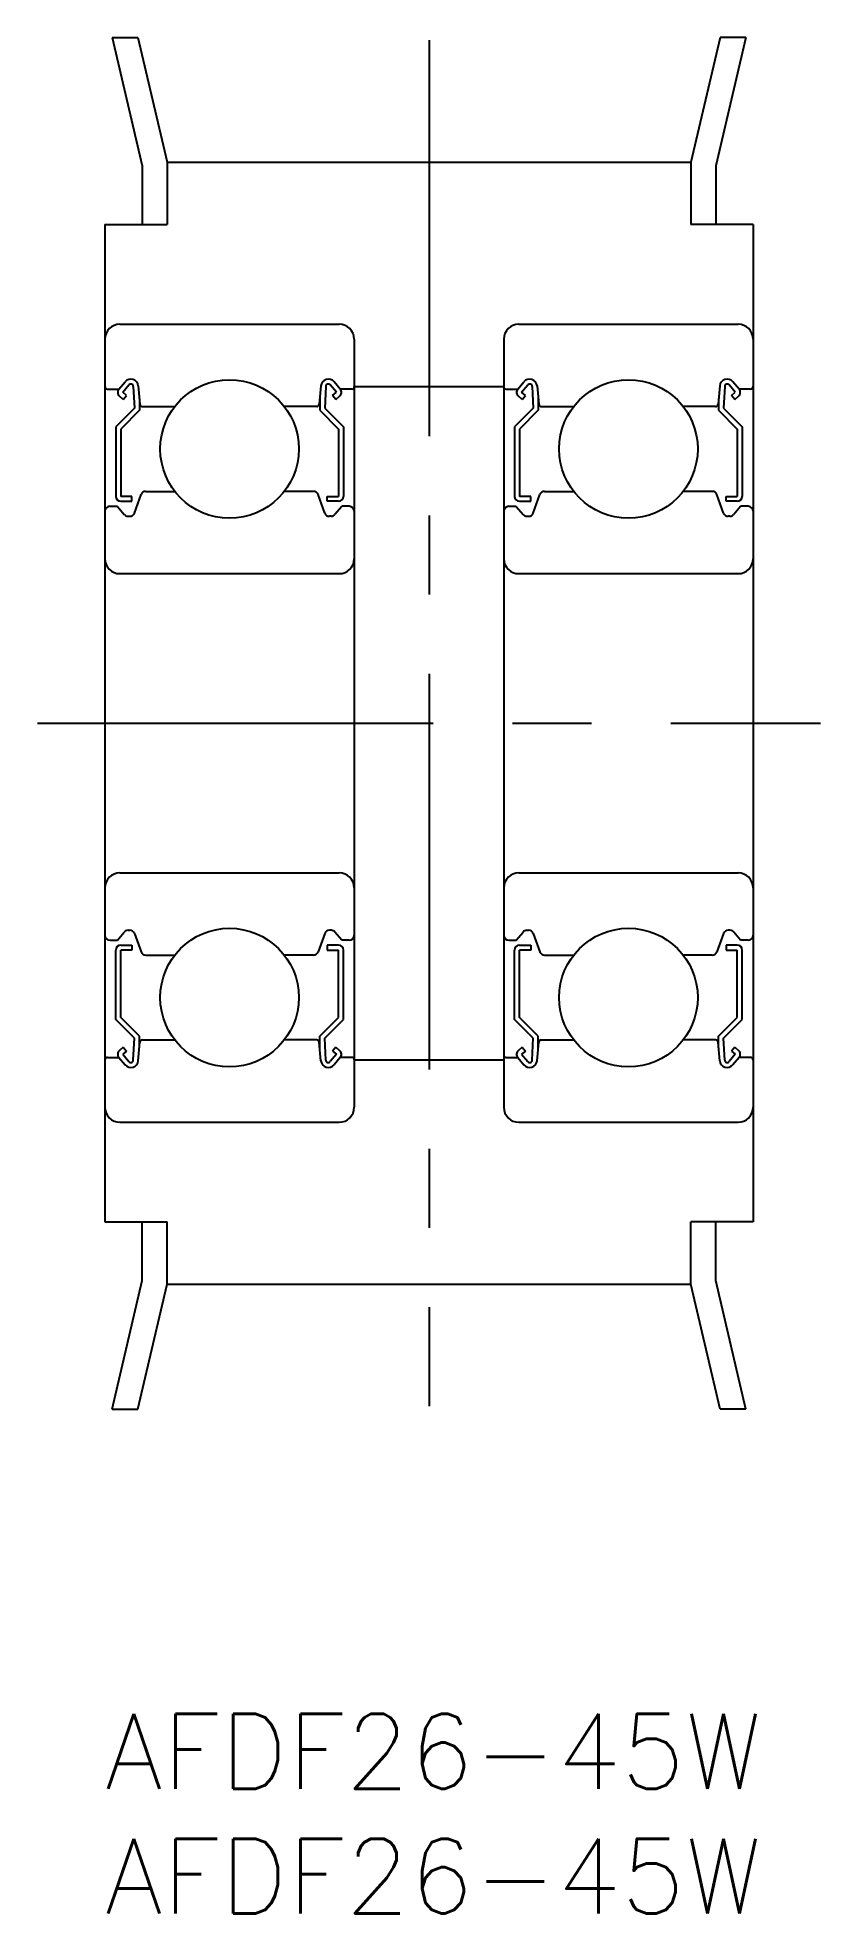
# Model space of a CAD drawing. Extents: x -2.7 to 28.7, y -8 to 67.2.
import ezdxf

# ---------------------------------------------------------------- set-up
doc = ezdxf.new("R2010")
doc.units = 0
doc.header["$LTSCALE"] = 0.5
doc.linetypes.add('CENTER', pattern=[50.8, 31.75, -6.35, 6.35, -6.35])
doc.layers.get('0').update_dxf_attribs({"linetype": 'CONTINUOUS'})
doc.layers.add('CENTER', color=1, linetype='CENTER')
doc.styles.get("Standard").update_dxf_attribs({"font": 'txt.shx', "height": 3, "bigfont": 'bigfont.shx'})

# ---------------------------------------------------------------- blocks, each defined once
blk = doc.blocks.new('*U10')
at = {"color": 7, "linetype": 'CONTINUOUS'}
blk.add_text('AFDF26-45W', height=3, dxfattribs=at).set_placement((0, -3))
blk = doc.blocks.new('*U11')
at = {"color": 7, "linetype": 'CONTINUOUS'}
blk.add_text('AFDF26-45W', height=3, dxfattribs=at).set_placement((0, -8))

msp = doc.modelspace()

# ---------------------------------------------------------------- linework, layer by layer
at = {"color": 7, "linetype": 'CONTINUOUS'}
for p, q in [((0.289, 67.23), (1.5, 62.078)), ((0.289, 67.23), (1.325, 67.23)), ((1.325, 67.23), (2.5, 62.23)), ((24.675, 67.23), (23.5, 62.23)), ((25.711, 67.23), (24.5, 62.078)), ((25.711, 67.23), (24.675, 67.23)), ((1.5, 62.078), (1.5, 59.73)), ((2.5, 62.23), (23.5, 62.23)), ((2.5, 62.23), (2.5, 59.73)), ((23.5, 62.23), (23.5, 59.73)), ((24.5, 62.078), (24.5, 59.73)), ((0, 59.73), (0, 19.73)), ((0, 59.73), (2.5, 59.73)), ((26, 59.73), (23.5, 59.73)), ((26, 59.73), (26, 19.73)), ((0.6, 55.73), (9.4, 55.73)), ((16.6, 55.73), (25.4, 55.73)), ((0, 55.13), (0, 24.33)), ((10, 55.13), (10, 24.33)), ((16, 55.13), (16, 24.33)), ((26, 55.13), (26, 24.33)), ((0.56, 53.13), (0.81, 53.427)), ((9.44, 53.13), (9.19, 53.427)), ((16.56, 53.13), (16.81, 53.427)), ((25.44, 53.13), (25.19, 53.427)), ((0.1, 53.13), (0.56, 53.13)), ((0.738, 52.72), (0.585, 52.848)), ((0.713, 53.001), (0.963, 53.299)), ((0.866, 52.873), (0.713, 53.001)), ((0.738, 52.719), (0.866, 52.872)), ((1.14, 53.239), (1.183, 52.362)), ((1.338, 53.26), (1.403, 52.521)), ((1.383, 52.75), (1.383, 52.28)), ((8.662, 53.26), (8.597, 52.521)), ((8.617, 52.75), (8.617, 52.28)), ((8.86, 53.239), (8.817, 52.362)), ((9.287, 53.001), (9.037, 53.299)), ((9.134, 52.873), (9.287, 53.001)), ((9.262, 52.719), (9.134, 52.872)), ((9.262, 52.72), (9.415, 52.848)), ((9.9, 53.13), (9.44, 53.13)), ((10, 53.23), (16, 53.23)), ((16.1, 53.13), (16.56, 53.13)), ((16.738, 52.72), (16.585, 52.848)), ((16.713, 53.001), (16.963, 53.299)), ((16.866, 52.873), (16.713, 53.001)), ((16.738, 52.719), (16.866, 52.872)), ((17.14, 53.239), (17.183, 52.362)), ((17.338, 53.26), (17.403, 52.521)), ((17.383, 52.75), (17.383, 52.28)), ((24.662, 53.26), (24.597, 52.521)), ((24.617, 52.75), (24.617, 52.28)), ((24.86, 53.239), (24.817, 52.362)), ((25.287, 53.001), (25.037, 53.299)), ((25.134, 52.873), (25.287, 53.001)), ((25.262, 52.719), (25.134, 52.872)), ((25.262, 52.72), (25.415, 52.848)), ((25.9, 53.13), (25.44, 53.13)), ((1.183, 52.362), (0.433, 51.612)), ((1.383, 52.28), (0.633, 51.529)), ((1.503, 52.43), (2.803, 52.43)), ((8.497, 52.43), (7.197, 52.43)), ((8.617, 52.28), (9.367, 51.529)), ((8.817, 52.362), (9.567, 51.612)), ((17.183, 52.362), (16.433, 51.612)), ((17.383, 52.28), (16.633, 51.529)), ((17.503, 52.43), (18.803, 52.43)), ((24.497, 52.43), (23.197, 52.43)), ((24.617, 52.28), (25.367, 51.529)), ((24.817, 52.362), (25.567, 51.612)), ((0.433, 51.613), (0.433, 48.83)), ((0.633, 51.53), (0.633, 48.83)), ((9.367, 51.53), (9.367, 48.83)), ((9.567, 51.613), (9.567, 48.83)), ((16.433, 51.613), (16.433, 48.83)), ((16.633, 51.53), (16.633, 48.83)), ((25.367, 51.53), (25.367, 48.83)), ((25.567, 51.613), (25.567, 48.83)), ((1.638, 49.03), (2.803, 49.03)), ((8.362, 49.03), (7.197, 49.03)), ((17.638, 49.03), (18.803, 49.03)), ((24.362, 49.03), (23.197, 49.03)), ((0.2, 48.43), (0.5, 48.43)), ((0.5, 48.429), (0.776, 48.101)), ((1.083, 48.83), (0.633, 48.83)), ((0.633, 48.63), (1.083, 48.63)), ((1.083, 48.63), (1.083, 48.83)), ((1.182, 48.161), (1.45, 48.898)), ((8.818, 48.161), (8.55, 48.898)), ((8.917, 48.83), (9.367, 48.83)), ((8.917, 48.63), (8.917, 48.83)), ((9.367, 48.63), (8.917, 48.63)), ((9.5, 48.429), (9.224, 48.101)), ((9.8, 48.43), (9.5, 48.43)), ((16.2, 48.43), (16.5, 48.43)), ((16.5, 48.429), (16.776, 48.101)), ((17.083, 48.83), (16.633, 48.83)), ((16.633, 48.63), (17.083, 48.63)), ((17.083, 48.63), (17.083, 48.83)), ((17.182, 48.161), (17.45, 48.898)), ((24.818, 48.161), (24.55, 48.898)), ((24.917, 48.83), (25.367, 48.83)), ((24.917, 48.63), (24.917, 48.83)), ((25.367, 48.63), (24.917, 48.63)), ((25.5, 48.429), (25.224, 48.101)), ((25.8, 48.43), (25.5, 48.43)), ((0.929, 48.03), (0.994, 48.03)), ((9.071, 48.03), (9.006, 48.03)), ((16.929, 48.03), (16.994, 48.03)), ((25.071, 48.03), (25.006, 48.03)), ((0.6, 45.73), (9.4, 45.73)), ((16.6, 45.73), (25.4, 45.73)), ((0.6, 33.73), (9.4, 33.73)), ((16.6, 33.73), (25.4, 33.73)), ((0.2, 31.03), (0.5, 31.03)), ((0.5, 31.03), (0.776, 31.358)), ((0.929, 31.43), (0.994, 31.43)), ((1.182, 31.298), (1.45, 30.561)), ((8.818, 31.298), (8.55, 30.561)), ((9.071, 31.43), (9.006, 31.43)), ((9.5, 31.03), (9.224, 31.358)), ((9.8, 31.03), (9.5, 31.03)), ((16.2, 31.03), (16.5, 31.03)), ((16.5, 31.03), (16.776, 31.358)), ((16.929, 31.43), (16.994, 31.43)), ((17.182, 31.298), (17.45, 30.561)), ((24.818, 31.298), (24.55, 30.561)), ((25.071, 31.43), (25.006, 31.43)), ((25.5, 31.03), (25.224, 31.358)), ((25.8, 31.03), (25.5, 31.03)), ((0.433, 27.847), (0.433, 30.63)), ((0.633, 30.83), (1.083, 30.83)), ((0.633, 27.93), (0.633, 30.63)), ((1.083, 30.63), (0.633, 30.63)), ((1.083, 30.83), (1.083, 30.63)), ((1.638, 30.43), (2.803, 30.43)), ((8.362, 30.43), (7.197, 30.43)), ((9.367, 30.83), (8.917, 30.83)), ((8.917, 30.83), (8.917, 30.63)), ((8.917, 30.63), (9.367, 30.63)), ((9.367, 27.93), (9.367, 30.63)), ((9.567, 27.847), (9.567, 30.63)), ((16.433, 27.847), (16.433, 30.63)), ((16.633, 30.83), (17.083, 30.83)), ((16.633, 27.93), (16.633, 30.63)), ((17.083, 30.63), (16.633, 30.63)), ((17.083, 30.83), (17.083, 30.63)), ((17.638, 30.43), (18.803, 30.43)), ((24.362, 30.43), (23.197, 30.43)), ((25.367, 30.83), (24.917, 30.83)), ((24.917, 30.83), (24.917, 30.63)), ((24.917, 30.63), (25.367, 30.63)), ((25.367, 27.93), (25.367, 30.63)), ((25.567, 27.847), (25.567, 30.63)), ((1.183, 27.097), (0.433, 27.847)), ((1.383, 27.18), (0.633, 27.93)), ((8.617, 27.18), (9.367, 27.93)), ((8.817, 27.097), (9.567, 27.847)), ((17.183, 27.097), (16.433, 27.847)), ((17.383, 27.18), (16.633, 27.93)), ((24.617, 27.18), (25.367, 27.93)), ((24.817, 27.097), (25.567, 27.847)), ((1.14, 26.22), (1.183, 27.097)), ((1.383, 26.71), (1.383, 27.18)), ((8.617, 26.71), (8.617, 27.18)), ((8.86, 26.22), (8.817, 27.097)), ((17.14, 26.22), (17.183, 27.097)), ((17.383, 26.71), (17.383, 27.18)), ((24.617, 26.71), (24.617, 27.18)), ((24.86, 26.22), (24.817, 27.097)), ((0.738, 26.74), (0.585, 26.612)), ((0.866, 26.587), (0.713, 26.459)), ((0.713, 26.459), (0.963, 26.16)), ((0.738, 26.74), (0.866, 26.587)), ((1.338, 26.199), (1.403, 26.938)), ((1.503, 27.03), (2.803, 27.03)), ((8.497, 27.03), (7.197, 27.03)), ((8.662, 26.199), (8.597, 26.938)), ((9.287, 26.459), (9.037, 26.16)), ((9.262, 26.74), (9.134, 26.587)), ((9.134, 26.587), (9.287, 26.459)), ((9.262, 26.74), (9.415, 26.612)), ((16.738, 26.74), (16.585, 26.612)), ((16.866, 26.587), (16.713, 26.459)), ((16.713, 26.459), (16.963, 26.16)), ((16.738, 26.74), (16.866, 26.587)), ((17.338, 26.199), (17.403, 26.938)), ((17.503, 27.03), (18.803, 27.03)), ((24.497, 27.03), (23.197, 27.03)), ((24.662, 26.199), (24.597, 26.938)), ((25.287, 26.459), (25.037, 26.16)), ((25.262, 26.74), (25.134, 26.587)), ((25.134, 26.587), (25.287, 26.459)), ((25.262, 26.74), (25.415, 26.612)), ((0.1, 26.33), (0.56, 26.33)), ((0.56, 26.33), (0.81, 26.032)), ((9.44, 26.33), (9.19, 26.032)), ((9.9, 26.33), (9.44, 26.33)), ((10, 26.23), (16, 26.23)), ((16.1, 26.33), (16.56, 26.33)), ((16.56, 26.33), (16.81, 26.032)), ((25.44, 26.33), (25.19, 26.032)), ((25.9, 26.33), (25.44, 26.33)), ((0.6, 23.73), (9.4, 23.73)), ((16.6, 23.73), (25.4, 23.73)), ((0, 19.73), (2.5, 19.73)), ((1.5, 17.381), (1.5, 19.73)), ((2.5, 17.23), (2.5, 19.73)), ((26, 19.73), (23.5, 19.73)), ((23.5, 17.23), (23.5, 19.73)), ((24.5, 17.381), (24.5, 19.73)), ((0.289, 12.23), (1.5, 17.381)), ((25.711, 12.23), (24.5, 17.381)), ((1.325, 12.23), (2.5, 17.23)), ((2.5, 17.23), (23.5, 17.23)), ((24.675, 12.23), (23.5, 17.23)), ((0.289, 12.23), (1.325, 12.23)), ((25.711, 12.23), (24.675, 12.23))]:
    msp.add_line(p, q, dxfattribs=at)
for centre in [(5, 50.73), (5, 50.73), (21, 50.73), (21, 50.73), (5, 28.73), (5, 28.73), (21, 28.73), (21, 28.73)]:
    msp.add_circle(centre, 2.778, dxfattribs=at)
for centre, radius, start, end in [((0.6, 55.13), 0.6, 90, 180), ((9.4, 55.13), 0.6, 0, 90), ((16.6, 55.13), 0.6, 90, 180), ((25.4, 55.13), 0.6, 0, 90), ((1.039, 53.234), 0.3, 4.99683, 140.00119), ((8.961, 53.234), 0.3, 39.99881, 175.00317), ((17.039, 53.234), 0.3, 4.99683, 140.00119), ((24.961, 53.234), 0.3, 39.99881, 175.00317), ((0.1, 53.23), 0.1, 180, 270), ((0.713, 53.001), 0.2, 140.00119, 230.08703), ((1.04, 53.235), 0.1, 2.81979, 140.00022), ((8.96, 53.235), 0.1, 39.99978, 177.18021), ((9.287, 53.001), 0.2, 309.91297, 39.99881), ((9.9, 53.23), 0.1, 270, 0), ((16.1, 53.23), 0.1, 180, 270), ((16.713, 53.001), 0.2, 140.00119, 230.08703), ((17.04, 53.235), 0.1, 2.81979, 140.00022), ((24.96, 53.235), 0.1, 39.99978, 177.18021), ((25.287, 53.001), 0.2, 309.91297, 39.99881), ((25.9, 53.23), 0.1, 270, 0), ((1.503, 52.53), 0.1, 184.99683, 270), ((8.497, 52.53), 0.1, 270, 355.00317), ((17.503, 52.53), 0.1, 184.99683, 270), ((24.497, 52.53), 0.1, 270, 355.00317), ((1.638, 48.83), 0.2, 90, 159.99165), ((8.362, 48.83), 0.2, 20.00835, 90), ((17.638, 48.83), 0.2, 90, 159.99165), ((24.362, 48.83), 0.2, 20.00835, 90), ((0.2, 48.23), 0.2, 90, 180), ((0.633, 48.83), 0.2, 180, 270), ((0.994, 48.23), 0.2, 270, 339.99165), ((9.006, 48.23), 0.2, 200.00835, 270), ((9.367, 48.83), 0.2, 270, 0), ((9.8, 48.23), 0.2, 0, 90), ((16.2, 48.23), 0.2, 90, 180), ((16.633, 48.83), 0.2, 180, 270), ((16.994, 48.23), 0.2, 270, 339.99165), ((25.006, 48.23), 0.2, 200.00835, 270), ((25.367, 48.83), 0.2, 270, 0), ((25.8, 48.23), 0.2, 0, 90), ((0.929, 48.23), 0.2, 219.9952, 270), ((9.071, 48.23), 0.2, 270, 320.0048), ((16.929, 48.23), 0.2, 219.9952, 270), ((25.071, 48.23), 0.2, 270, 320.0048), ((0.6, 46.33), 0.6, 180, 270), ((9.4, 46.33), 0.6, 270, 0), ((16.6, 46.33), 0.6, 180, 270), ((25.4, 46.33), 0.6, 270, 0), ((0.6, 33.13), 0.6, 90, 180), ((9.4, 33.13), 0.6, 0, 90), ((16.6, 33.13), 0.6, 90, 180), ((25.4, 33.13), 0.6, 0, 90), ((0.2, 31.23), 0.2, 180, 270), ((0.929, 31.23), 0.2, 90, 140.0048), ((0.994, 31.23), 0.2, 20.00835, 90), ((9.006, 31.23), 0.2, 90, 159.99165), ((9.071, 31.23), 0.2, 39.9952, 90), ((9.8, 31.23), 0.2, 270, 0), ((16.2, 31.23), 0.2, 180, 270), ((16.929, 31.23), 0.2, 90, 140.0048), ((16.994, 31.23), 0.2, 20.00835, 90), ((25.006, 31.23), 0.2, 90, 159.99165), ((25.071, 31.23), 0.2, 39.9952, 90), ((25.8, 31.23), 0.2, 270, 0), ((0.633, 30.63), 0.2, 90, 180), ((1.638, 30.63), 0.2, 200.00835, 270), ((8.362, 30.63), 0.2, 270, 339.99165), ((9.367, 30.63), 0.2, 0, 90), ((16.633, 30.63), 0.2, 90, 180), ((17.638, 30.63), 0.2, 200.00835, 270), ((24.362, 30.63), 0.2, 270, 339.99165), ((25.367, 30.63), 0.2, 0, 90), ((0.713, 26.458), 0.2, 129.91297, 219.99881), ((1.503, 26.93), 0.1, 90, 175.00317), ((8.497, 26.93), 0.1, 4.99683, 90), ((9.287, 26.458), 0.2, 320.00119, 50.08703), ((16.713, 26.458), 0.2, 129.91297, 219.99881), ((17.503, 26.93), 0.1, 90, 175.00317), ((24.497, 26.93), 0.1, 4.99683, 90), ((25.287, 26.458), 0.2, 320.00119, 50.08703), ((0.1, 26.23), 0.1, 90, 180), ((1.039, 26.225), 0.3, 219.99881, 355.00317), ((1.04, 26.225), 0.1, 219.99978, 357.18021), ((8.961, 26.225), 0.3, 184.99683, 320.00119), ((8.96, 26.225), 0.1, 182.81979, 320.00022), ((9.9, 26.23), 0.1, 0, 90), ((16.1, 26.23), 0.1, 90, 180), ((17.039, 26.225), 0.3, 219.99881, 355.00317), ((17.04, 26.225), 0.1, 219.99978, 357.18021), ((24.961, 26.225), 0.3, 184.99683, 320.00119), ((24.96, 26.225), 0.1, 182.81979, 320.00022), ((25.9, 26.23), 0.1, 0, 90), ((0.6, 24.33), 0.6, 180, 270), ((9.4, 24.33), 0.6, 270, 0), ((16.6, 24.33), 0.6, 180, 270), ((25.4, 24.33), 0.6, 270, 0)]:
    msp.add_arc(centre, radius, start, end, dxfattribs=at)
at = {"layer": 'CENTER', "color": 1, "linetype": 'CENTER'}
for p, q in [((13, 67.118), (13, 12.341)), ((-2.703, 39.73), (28.703, 39.73))]:
    msp.add_line(p, q, dxfattribs=at)

# ---------------------------------------------------------------- block references
at = {"color": 7, "linetype": 'CONTINUOUS'}
for name in ['*U10', '*U11']:
    msp.add_blockref(name, (0, 0), dxfattribs=at)

doc.saveas('drawing.dxf')
